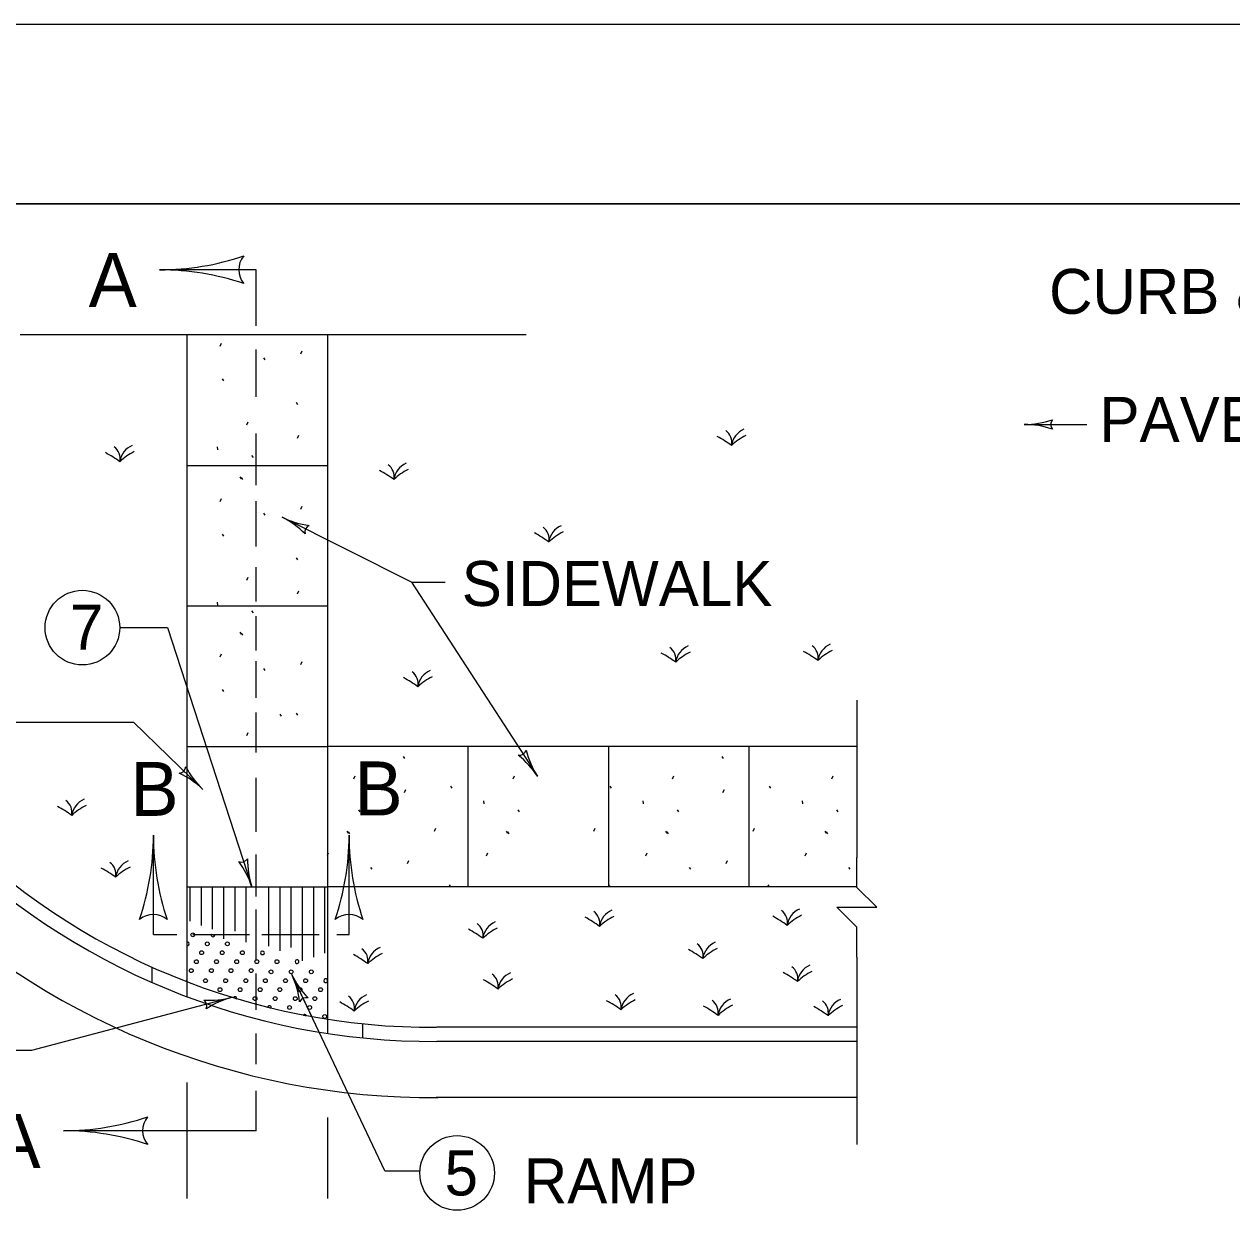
# Model space of a CAD drawing. Extents: x 998.7 to 1037.4, y 999.2 to 1023.2.
# Drawn here: x 1009.675 to 1014.512, y 1017.453 to 1022.22 of the extents above; entities that cross this region are included whole.
import ezdxf

# ---------------------------------------------------------------- set-up
doc = ezdxf.new("R2010")
doc.units = 0
for name, color, linetype in [('Level 1', 7, 'Continuous'), ('Level 10', 7, 'Continuous'), ('Level 11', 7, 'Continuous'), ('Level 14', 7, 'Continuous'), ('Level 15', 7, 'Continuous')]:
    doc.layers.add(name, color=color, linetype=linetype)

msp = doc.modelspace()

# ---------------------------------------------------------------- linework, layer by layer
at = {"layer": 'Level 1'}
for p, q in [((1010.6045, 1021.2365), (1010.2175, 1021.2365)), ((1010.6045, 1021.0125), (1010.6045, 1021.2365)), ((1011.6861, 1020.976), (1009.6597, 1020.976)), ((1010.3271, 1020.976), (1010.3271, 1018.3259)), ((1010.8896, 1020.976), (1010.8896, 1018.179)), ((1010.4601, 1020.9308), (1010.4655, 1020.9428)), ((1010.6045, 1020.7281), (1010.6045, 1020.9178)), ((1010.7825, 1020.9001), (1010.7878, 1020.9121)), ((1010.6334, 1020.8846), (1010.6387, 1020.8766)), ((1010.4684, 1020.8004), (1010.4737, 1020.7925)), ((1010.7648, 1020.7059), (1010.7701, 1020.6978)), ((1010.5667, 1020.6164), (1010.572, 1020.6284)), ((1013.6802, 1020.6171), (1013.9303, 1020.6171)), ((1010.6045, 1020.374), (1010.6045, 1020.5809)), ((1010.7692, 1020.5618), (1010.7745, 1020.5738)), ((1010.4478, 1020.5283), (1010.4492, 1020.5163)), ((1010.5861, 1020.493), (1010.5915, 1020.485)), ((1010.3271, 1020.4534), (1010.8896, 1020.4534)), ((1010.5387, 1020.4073), (1010.5441, 1020.3993)), ((1010.5441, 1020.4042), (1010.5494, 1020.3963)), ((1010.4601, 1020.3085), (1010.4655, 1020.3205)), ((1010.6045, 1020.1287), (1010.6045, 1020.31)), ((1010.7825, 1020.2779), (1010.7878, 1020.2899)), ((1010.6334, 1020.2623), (1010.6387, 1020.2544)), ((1011.2265, 1019.9852), (1010.7077, 1020.2465)), ((1010.4684, 1020.1782), (1010.4737, 1020.1703)), ((1010.7648, 1020.0837), (1010.7701, 1020.0756)), ((1010.6045, 1019.909), (1010.6045, 1020.0456)), ((1010.5667, 1019.9942), (1010.572, 1020.0062)), ((1010.7692, 1019.9396), (1010.7745, 1019.9516)), ((1011.2265, 1019.9852), (1011.3615, 1019.9852)), ((1011.2265, 1019.9852), (1011.7309, 1019.2084)), ((1010.3271, 1019.8909), (1010.8896, 1019.8909)), ((1010.4478, 1019.9061), (1010.4492, 1019.8941)), ((1010.5861, 1019.8708), (1010.5915, 1019.8628)), ((1010.6045, 1019.7128), (1010.6045, 1019.8493)), ((1010.0575, 1019.8037), (1010.2485, 1019.8037)), ((1010.2485, 1019.8037), (1010.5869, 1018.7659)), ((1010.5387, 1019.7851), (1010.5441, 1019.7771)), ((1010.5441, 1019.782), (1010.5494, 1019.7741)), ((1010.4601, 1019.6863), (1010.4655, 1019.6983)), ((1010.6045, 1019.523), (1010.6045, 1019.6701)), ((1010.7825, 1019.6557), (1010.7878, 1019.6676)), ((1010.6334, 1019.6401), (1010.6387, 1019.6321)), ((1010.4684, 1019.556), (1010.4737, 1019.548)), ((1013.0095, 1019.5131), (1013.0095, 1018.8836)), ((1010.6045, 1019.3033), (1010.6045, 1019.4633)), ((1010.6995, 1019.457), (1010.7048, 1019.449)), ((1010.7648, 1019.4614), (1010.7701, 1019.4534)), ((1008.5527, 1019.4259), (1010.1126, 1019.4259)), ((1010.5667, 1019.372), (1010.572, 1019.384)), ((1010.3271, 1019.3284), (1010.8896, 1019.3284)), ((1013.0095, 1019.3284), (1010.8896, 1019.3284)), ((1011.4521, 1019.3284), (1011.4521, 1018.7659)), ((1012.0146, 1019.3284), (1012.0146, 1018.7659)), ((1012.5771, 1019.3284), (1012.5771, 1018.7659)), ((1011.1932, 1019.2875), (1011.1985, 1019.2795)), ((1012.4693, 1019.2875), (1012.4746, 1019.2795)), ((1010.6045, 1018.9855), (1010.6045, 1019.2024)), ((1010.9951, 1019.198), (1011.0004, 1019.21)), ((1011.3824, 1019.1692), (1011.3877, 1019.1612)), ((1011.6332, 1019.198), (1011.6385, 1019.21)), ((1012.0205, 1019.1692), (1012.0258, 1019.1612)), ((1012.2712, 1019.198), (1012.2766, 1019.21)), ((1012.6585, 1019.1692), (1012.6639, 1019.1612)), ((1012.9093, 1019.198), (1012.9147, 1019.21)), ((1011.1976, 1019.1434), (1011.2029, 1019.1554)), ((1012.4737, 1019.1434), (1012.4791, 1019.1554)), ((1011.0145, 1019.0746), (1011.0199, 1019.0666)), ((1011.5143, 1019.1099), (1011.5156, 1019.0979)), ((1011.6526, 1019.0746), (1011.6579, 1019.0666)), ((1012.1524, 1019.1099), (1012.1537, 1019.0979)), ((1012.2907, 1019.0746), (1012.296, 1019.0666)), ((1012.7904, 1019.1099), (1012.7917, 1019.0979)), ((1012.9287, 1019.0746), (1012.934, 1019.0666)), ((1010.1925, 1018.5745), (1010.1925, 1018.9722)), ((1010.9671, 1018.9889), (1010.9725, 1018.9809)), ((1010.9725, 1018.9859), (1010.9778, 1018.9779)), ((1010.9762, 1018.5745), (1010.9762, 1018.9722)), ((1011.3188, 1018.9889), (1011.3241, 1019.0009)), ((1011.6052, 1018.9889), (1011.6106, 1018.9809)), ((1011.6106, 1018.9859), (1011.6159, 1018.9779)), ((1011.9568, 1018.9889), (1011.9622, 1019.0009)), ((1012.2433, 1018.9889), (1012.2486, 1018.9809)), ((1012.2486, 1018.9859), (1012.2539, 1018.9779)), ((1012.5949, 1018.9889), (1012.6003, 1019.0009)), ((1012.8813, 1018.9889), (1012.8867, 1018.9809)), ((1012.8867, 1018.9859), (1012.892, 1018.9779)), ((1010.6045, 1018.7266), (1010.6045, 1018.8959)), ((1010.8896, 1018.8925), (1010.8939, 1018.9021)), ((1011.5266, 1018.8901), (1011.532, 1018.9021)), ((1012.1647, 1018.8901), (1012.17, 1018.9021)), ((1012.8027, 1018.8901), (1012.8081, 1018.9021)), ((1011.0618, 1018.8439), (1011.0671, 1018.836)), ((1011.2109, 1018.8595), (1011.2162, 1018.8715)), ((1012.3379, 1018.8439), (1012.3432, 1018.836)), ((1012.487, 1018.8595), (1012.4923, 1018.8715)), ((1012.976, 1018.8439), (1012.9813, 1018.836)), ((1010.3271, 1018.7659), (1010.8896, 1018.7659)), ((1010.3383, 1018.7659), (1010.3383, 1018.6278)), ((1010.3833, 1018.7659), (1010.3833, 1018.6111)), ((1010.4283, 1018.7659), (1010.4283, 1018.5958)), ((1010.4733, 1018.7659), (1010.4733, 1018.5575)), ((1010.5183, 1018.7659), (1010.5183, 1018.5888)), ((1010.5633, 1018.7659), (1010.5633, 1018.5443)), ((1010.6533, 1018.7659), (1010.6533, 1018.5277)), ((1010.6983, 1018.7659), (1010.6983, 1018.5096)), ((1010.7433, 1018.7659), (1010.7433, 1018.5235)), ((1010.7883, 1018.7659), (1010.7883, 1018.4694)), ((1010.8333, 1018.7659), (1010.8333, 1018.4846)), ((1010.8783, 1018.7659), (1010.8783, 1018.4999)), ((1013.0095, 1018.7659), (1010.8896, 1018.7659)), ((1011.3774, 1018.7742), (1011.3827, 1018.7663)), ((1012.0155, 1018.7742), (1012.0208, 1018.7663)), ((1012.6535, 1018.7742), (1012.6588, 1018.7663)), ((1010.6045, 1018.4747), (1010.6045, 1018.675)), ((1010.1925, 1018.5745), (1010.2866, 1018.5745)), ((1010.3504, 1018.5745), (1010.5774, 1018.5745)), ((1010.3504, 1018.5745), (1010.4266, 1018.5745)), ((1010.6269, 1018.5745), (1010.856, 1018.5745)), ((1010.9271, 1018.5745), (1010.9762, 1018.5745)), ((1010.6045, 1018.4747), (1010.6045, 1018.5155)), ((1010.1865, 1018.4447), (1010.1865, 1018.3831)), ((1013.0095, 1018.4847), (1013.0095, 1017.734)), ((1010.6045, 1018.2735), (1010.6045, 1018.419)), ((1010.6045, 1018.2959), (1010.6045, 1018.419)), ((1011.1199, 1017.6284), (1010.7468, 1018.4151)), ((1010.8268, 1018.2464), (1010.7468, 1018.4151)), ((1009.7064, 1018.1122), (1010.5078, 1018.3236)), ((1010.5078, 1018.3236), (1010.5078, 1018.3236)), ((1011.0302, 1018.2177), (1011.0302, 1018.1612)), ((1013.0095, 1018.2034), (1011.3271, 1018.2034)), ((1010.6045, 1018.0565), (1010.6045, 1018.1786)), ((1009.5714, 1018.1122), (1009.7064, 1018.1122)), ((1013.0095, 1018.1472), (1011.3271, 1018.1472)), ((1010.6045, 1017.7896), (1010.6045, 1017.9489)), ((1013.0095, 1017.9222), (1011.3247, 1017.9222)), ((1010.6045, 1017.7896), (1009.8324, 1017.7896)), ((1011.1199, 1017.6284), (1011.2599, 1017.6284))]:
    msp.add_line(p, q, dxfattribs=at)
for points in [[(1013.0095, 1018.4847), (1013.0095, 1018.6044), (1012.9297, 1018.6842), (1013.0892, 1018.6842), (1013.0095, 1018.7639), (1013.0095, 1018.8836)], [(1010.3271, 1018.5455), (1010.3271, 1018.5303)], [(1010.438, 1018.5703), (1010.4369, 1018.5707), (1010.4332, 1018.572), (1010.4295, 1018.5734), (1010.4258, 1018.5748), (1010.4238, 1018.5755)], [(1010.6355, 1018.5067), (1010.632, 1018.5076), (1010.6282, 1018.5087), (1010.6266, 1018.5091)], [(1010.7714, 1018.473), (1010.7698, 1018.4734), (1010.7675, 1018.4739)], [(1010.3271, 1018.394), (1010.3271, 1018.386)], [(1010.8896, 1018.3864), (1010.8896, 1018.3937)], [(1010.5125, 1018.3222), (1010.5158, 1018.3212), (1010.5195, 1018.3201), (1010.5233, 1018.3189), (1010.5267, 1018.3179)], [(1010.65, 1018.2842), (1010.6518, 1018.2837), (1010.6556, 1018.2828), (1010.6594, 1018.2819), (1010.6632, 1018.2809), (1010.6648, 1018.2806)], [(1010.7931, 1018.2527), (1010.7933, 1018.2526), (1010.7971, 1018.2519), (1010.801, 1018.2511), (1010.8047, 1018.2505)]]:
    msp.add_lwpolyline(points, dxfattribs=at)
for centre, radius in [((1009.9082, 1019.8037), 0.1494), ((1010.3505, 1018.5737), 0.00761), ((1010.4084, 1018.5379), 0.00761), ((1010.4888, 1018.5379), 0.00761), ((1010.3856, 1018.5021), 0.00761), ((1010.4683, 1018.5021), 0.00761), ((1010.549, 1018.5021), 0.00761), ((1010.3648, 1018.4662), 0.00761), ((1010.4455, 1018.4663), 0.00761), ((1010.5262, 1018.4663), 0.00761), ((1010.6066, 1018.4663), 0.00761), ((1010.6873, 1018.4663), 0.00761), ((1010.3442, 1018.4305), 0.00761), ((1010.4012, 1018.39), 0.00761), ((1010.4248, 1018.4305), 0.00761), ((1010.4819, 1018.39), 0.00761), ((1010.5034, 1018.4305), 0.00761), ((1010.5626, 1018.39), 0.00761), ((1010.5839, 1018.4305), 0.00761), ((1010.6411, 1018.3901), 0.00761), ((1010.6639, 1018.4258), 0.00761), ((1010.7218, 1018.3901), 0.00761), ((1010.7446, 1018.4258), 0.00761), ((1010.8022, 1018.3901), 0.00761), ((1010.825, 1018.4258), 0.00761), ((1010.4591, 1018.3542), 0.00761), ((1010.5398, 1018.3542), 0.00761), ((1010.6204, 1018.3542), 0.00761), ((1010.699, 1018.3543), 0.00761), ((1010.7795, 1018.3543), 0.00761), ((1010.8621, 1018.3542), 0.00761), ((1010.5997, 1018.3184), 0.00761), ((1010.6803, 1018.3184), 0.00761), ((1010.7608, 1018.3184), 0.00761), ((1010.8393, 1018.3184), 0.00761), ((1010.738, 1018.2826), 0.00761), ((1010.8186, 1018.2826), 0.00761), ((1010.8786, 1018.2468), 0.00761), ((1011.409, 1017.6203), 0.1494)]:
    msp.add_circle(centre, radius, dxfattribs=at)
for centre, radius, start, end in [((1010.2175, 1022.2912), 1.0547, 270.0061, 288.6528), ((1010.6186, 1021.2366), 0.0844, 139.1087, 221.2254), ((1010.2175, 1020.1818), 1.0547, 90, 90.0122), ((1010.2175, 1020.1818), 1.0547, 71.3312, 90), ((1011.3102, 1020.9404), 3.0183, 179.3231, 270.4355), ((1011.3102, 1020.9404), 2.7933, 179.2686, 270.3452), ((1011.3102, 1020.9404), 2.737, 179.2536, 270.3523), ((1013.6802, 1020.969), 0.3518, 269.9878, 270), ((1013.6802, 1020.969), 0.3518, 270, 288.6688), ((1013.6802, 1020.2653), 0.3518, 71.3472, 89.9939), ((1013.814, 1020.6171), 0.0281, 138.7746, 220.8913), ((1012.2163, 1020.1364), 0.4924, 53.6749, 61.6054), ((1012.4502, 1020.5449), 0.059, 348.4633, 53.8876), ((1012.5906, 1020.5215), 0.0835, 113.1649, 172.0268), ((1012.6739, 1020.3574), 0.2417, 116.6646, 133.3645), ((1010.0004, 1020.4797), 0.059, 348.4633, 53.8876), ((1010.1408, 1020.4564), 0.0835, 113.1649, 172.0268), ((1009.7665, 1020.0712), 0.4924, 53.6749, 61.6054), ((1010.2241, 1020.2923), 0.2417, 116.6646, 133.3645), ((1010.8638, 1020), 0.4924, 53.6749, 61.6054), ((1011.0977, 1020.4085), 0.059, 348.4633, 53.8876), ((1011.2382, 1020.3851), 0.0835, 113.1649, 172.0268), ((1011.3214, 1020.221), 0.2417, 116.6646, 133.3645), ((1010.866, 1020.5607), 0.3518, 243.2662, 261.935), ((1010.866, 1020.5607), 0.3518, 243.254, 243.2662), ((1010.5494, 1019.9322), 0.3518, 44.6134, 63.2601), ((1010.8272, 1020.1863), 0.0281, 112.0408, 194.1575), ((1011.4843, 1019.7499), 0.4924, 53.6749, 61.6054), ((1011.7182, 1020.1584), 0.059, 348.4633, 53.8876), ((1011.8587, 1020.1351), 0.0835, 113.1649, 172.0268), ((1011.942, 1019.971), 0.2417, 116.6646, 133.3645), ((1011.9926, 1019.2685), 0.4924, 53.6749, 61.6054), ((1012.2265, 1019.677), 0.059, 348.4633, 53.8876), ((1012.367, 1019.6536), 0.0835, 113.1649, 172.0268), ((1012.4502, 1019.4895), 0.2417, 116.6646, 133.3645), ((1012.5619, 1019.2753), 0.4924, 53.6749, 61.6054), ((1012.7958, 1019.6838), 0.059, 348.4633, 53.8876), ((1012.9363, 1019.6604), 0.0835, 113.1649, 172.0268), ((1013.0196, 1019.4963), 0.2417, 116.6646, 133.3645), ((1010.9601, 1019.1703), 0.4924, 53.6749, 61.6054), ((1011.194, 1019.5788), 0.059, 348.4633, 53.8876), ((1011.3345, 1019.5555), 0.0835, 113.1649, 172.0268), ((1011.4177, 1019.3914), 0.2417, 116.6646, 133.3645), ((1011.658, 1019.3206), 0.0281, 261.771, 343.8877), ((1012.026, 1019.4), 0.3518, 194.3436, 212.9903), ((1011.4358, 1019.0168), 0.3518, 32.9964, 51.6652), ((1010.294, 1019.2492), 0.0281, 274.726, 356.8427), ((1010.1455, 1018.9033), 0.3518, 45.9514, 64.6202), ((1010.6348, 1019.409), 0.3518, 207.2985, 225.9453), ((1011.4358, 1019.0168), 0.3518, 32.9842, 32.9964), ((1009.9482, 1019.0401), 0.0835, 113.1649, 172.0268), ((1010.1455, 1018.9033), 0.3518, 45.9391, 45.9514), ((1009.5738, 1018.655), 0.4924, 53.6749, 61.6054), ((1009.8077, 1019.0635), 0.059, 348.4633, 53.8876), ((1010.0314, 1018.876), 0.2417, 116.6646, 133.3645), ((1009.1379, 1018.9722), 1.0547, 341.3472, 359.9939), ((1011.2472, 1018.9722), 1.0547, 179.9878, 180), ((1011.2472, 1018.9722), 1.0547, 180, 198.6688), ((1009.9215, 1018.9722), 1.0547, 341.3472, 359.9939), ((1012.0309, 1018.9722), 1.0547, 179.9878, 180), ((1012.0309, 1018.9722), 1.0547, 180, 198.6688), ((1010.5454, 1018.8931), 0.0281, 246.8348, 328.9515), ((1010.9214, 1018.875), 0.3518, 179.4074, 198.0541), ((1009.7497, 1018.4077), 0.4924, 53.6749, 61.6054), ((1009.9836, 1018.8162), 0.059, 348.4633, 53.8876), ((1010.1241, 1018.7929), 0.0835, 113.1649, 172.0268), ((1010.2074, 1018.6288), 0.2417, 116.6646, 133.3645), ((1010.2524, 1018.6568), 0.3518, 18.0602, 36.729), ((1010.2524, 1018.6568), 0.3518, 18.048, 18.0602), ((1010.1924, 1018.5711), 0.0844, 48.7746, 130.8913), ((1010.9761, 1018.5711), 0.0844, 48.7746, 130.8913), ((1011.6877, 1018.2108), 0.4924, 53.6749, 61.6054), ((1011.9216, 1018.6193), 0.059, 348.4633, 53.8876), ((1012.062, 1018.5959), 0.0835, 113.1649, 172.0268), ((1012.1453, 1018.4318), 0.2417, 116.6646, 133.3645), ((1012.439, 1018.2148), 0.4924, 53.6749, 61.6054), ((1012.6729, 1018.6233), 0.059, 348.4633, 53.8876), ((1012.8134, 1018.6), 0.0835, 113.1649, 172.0268), ((1012.8966, 1018.4359), 0.2417, 116.6646, 133.3645), ((1011.22, 1018.1633), 0.4924, 53.6749, 61.6054), ((1011.4539, 1018.5718), 0.059, 348.4633, 53.8876), ((1011.5944, 1018.5484), 0.0835, 113.1649, 172.0268), ((1011.6777, 1018.3843), 0.2417, 116.6646, 133.3645), ((1010.3277, 1018.5379), 0.00761, 265.5451, 94.4549), ((1010.4312, 1018.5737), 0.00761, 165.8311, 333.4136), ((1012.335, 1018.4904), 0.059, 348.4633, 53.8876), ((1012.4754, 1018.4671), 0.0835, 113.1649, 172.0268), ((1010.6294, 1018.5021), 0.00761, 111.4612, 37.3311), ((1010.7592, 1018.0616), 0.4924, 53.6749, 61.6054), ((1010.9931, 1018.4701), 0.059, 348.4633, 53.8876), ((1011.1335, 1018.4467), 0.0835, 113.1649, 172.0268), ((1011.2168, 1018.2826), 0.2417, 116.6646, 133.3645), ((1012.1011, 1018.0819), 0.4924, 53.6749, 61.6054), ((1012.5587, 1018.303), 0.2417, 116.6646, 133.3645), ((1010.7679, 1018.4663), 0.00761, 93.0037, 62.2664), ((1012.7142, 1018.3986), 0.059, 348.4633, 53.8876), ((1012.8546, 1018.3753), 0.0835, 113.1649, 172.0268), ((1010.3206, 1018.39), 0.00761, 328.2259, 31.7741), ((1011.0647, 1018.5658), 0.3518, 205.3753, 224.0441), ((1011.0647, 1018.5658), 0.3518, 205.3631, 205.3753), ((1011.0647, 1018.5658), 0.3518, 205.3753, 224.0441), ((1011.0647, 1018.5658), 0.3518, 205.3631, 205.3753), ((1010.4289, 1018.2643), 0.3518, 6.7224, 25.3692), ((1010.4289, 1018.2643), 0.3518, 6.7224, 25.3692), ((1010.8829, 1018.3901), 0.00761, 28.7382, 331.2618), ((1011.281, 1017.9599), 0.4924, 53.6749, 61.6054), ((1011.5149, 1018.3684), 0.059, 348.4633, 53.8876), ((1011.6554, 1018.345), 0.0835, 113.1649, 172.0268), ((1011.7386, 1018.1809), 0.2417, 116.6646, 133.3645), ((1012.4803, 1017.9901), 0.4924, 53.6749, 61.6054), ((1012.9379, 1018.2112), 0.2417, 116.6646, 133.3645), ((1010.4181, 1018.6638), 0.3518, 266.1253, 284.772), ((1010.3785, 1018.2895), 0.0281, 333.5527, 55.6694), ((1010.5976, 1017.9834), 0.3518, 104.7781, 123.4469), ((1010.5976, 1017.9834), 0.3518, 104.7659, 104.7781), ((1010.5976, 1017.9834), 0.3518, 104.7781, 104.7827), ((1010.5976, 1017.9834), 0.3518, 104.7659, 104.7781), ((1010.5191, 1018.3184), 0.00761, 355.9544, 150.4637), ((1010.8041, 1018.2941), 0.0281, 74.1499, 156.2666), ((1010.8041, 1018.2941), 0.0281, 74.1499, 156.2666), ((1010.7049, 1017.8717), 0.4924, 53.6749, 61.6054), ((1010.9388, 1018.2802), 0.059, 348.4633, 53.8876), ((1011.0793, 1018.2568), 0.0835, 113.1649, 172.0268), ((1011.1626, 1018.0927), 0.2417, 116.6646, 133.3645), ((1011.7735, 1017.8769), 0.4924, 53.6749, 61.6054), ((1012.0074, 1018.2854), 0.059, 348.4633, 53.8876), ((1012.1478, 1018.262), 0.0835, 113.1649, 172.0268), ((1012.2311, 1018.0979), 0.2417, 116.6646, 133.3645), ((1012.396, 1018.2632), 0.059, 348.4633, 53.8876), ((1012.5365, 1018.2398), 0.0835, 113.1649, 172.0268), ((1012.8368, 1018.2619), 0.059, 348.4633, 53.8876), ((1012.9773, 1018.2385), 0.0835, 113.1649, 172.0268), ((1010.6574, 1018.2826), 0.00761, 344.399, 168.0007), ((1010.798, 1018.2468), 0.00761, 28.5179, 129.9459), ((1012.1621, 1017.8547), 0.4924, 53.6749, 61.6054), ((1012.6197, 1018.0757), 0.2417, 116.6646, 133.3645), ((1012.6029, 1017.8534), 0.4924, 53.6749, 61.6054), ((1013.0605, 1018.0744), 0.2417, 116.6646, 133.3645), ((1009.8324, 1018.8442), 1.0547, 270.0061, 288.6528), ((1010.2334, 1017.7897), 0.0844, 139.1087, 221.2254), ((1009.8324, 1016.7349), 1.0547, 90, 90.0122), ((1009.8324, 1016.7349), 1.0547, 71.3312, 90)]:
    msp.add_arc(centre, radius, start, end, dxfattribs=at)
at = {"layer": 'Level 10'}
msp.add_line((1035.5, 1021.5), (1007, 1021.5), dxfattribs=at)
at = {"layer": 'Level 11'}
msp.add_lwpolyline([(1007, 1021.5), (1035.5, 1021.5), (1035.5, 1000.5), (1007, 1000.5)], close=True, dxfattribs=at)
at = {"layer": 'Level 14'}
msp.add_line((1000, 1022.22), (1036.36, 1022.22), dxfattribs=at)
at = {"layer": 'Level 15'}
for p, q in [((1010.1126, 1019.4259), (1010.3901, 1019.1562)), ((1010.3271, 1017.982), (1010.3271, 1017.5186)), ((1010.8896, 1017.8419), (1010.8896, 1017.5186))]:
    msp.add_line(p, q, dxfattribs=at)

# ---------------------------------------------------------------- texts
at = {"layer": 'Level 1'}
for s, height, p in [('A', 0.216, (1009.9333, 1021.0875)), ('CURB & GUTTER', 0.18, (1013.7797, 1021.0601)), ('PAVEMENT', 0.18, (1013.9815, 1020.5474)), ('SIDEWALK', 0.18, (1011.4275, 1019.8905)), ('7', 0.18, (1009.8577, 1019.7156)), ('B', 0.216, (1010.1008, 1019.0501)), ('B', 0.216, (1010.9982, 1019.0519)), ('A', 0.216, (1009.5482, 1017.6405)), ('5', 0.18, (1011.3587, 1017.5303)), ('RAMP', 0.18, (1011.6763, 1017.4988))]:
    msp.add_text(s, height=height, dxfattribs=at).set_placement(p)

doc.saveas('drawing.dxf')
